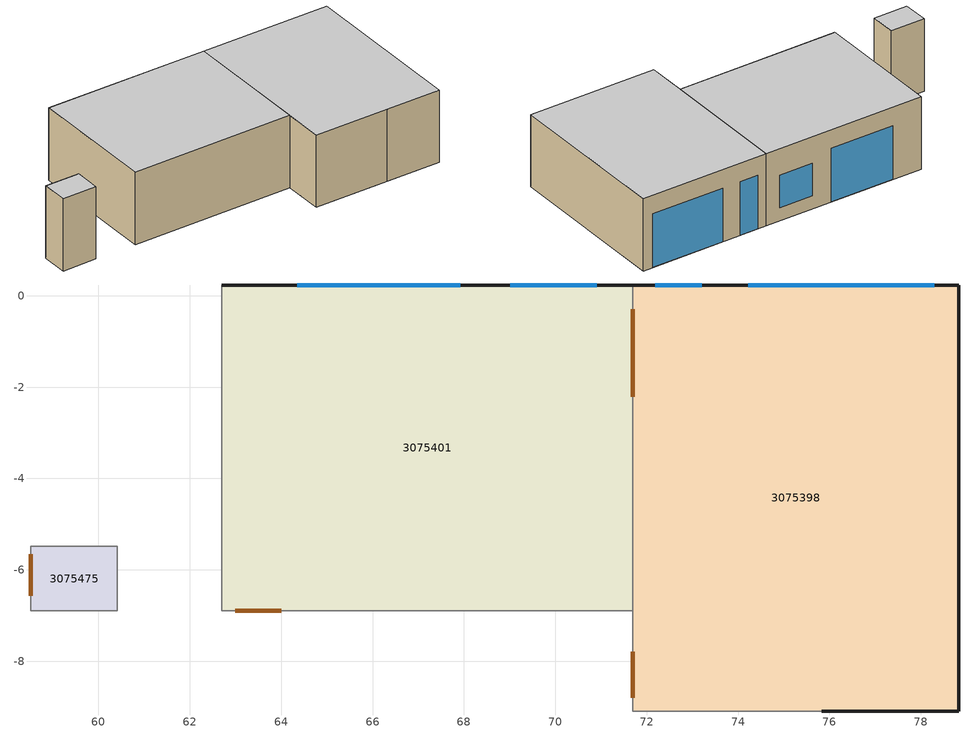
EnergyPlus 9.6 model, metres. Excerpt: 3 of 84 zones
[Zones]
3075401
 floor ground (7595720): 71.7,0.23 71.7,-6.9 62.7,-6.9 62.7,0.23 z46.64
 wall outside (7491882): 71.7,0.23 62.7,0.23 z46.64:50.68
 wall to 3075398 (7514533_Adjacent): 71.7,-6.9 71.7,0.23 z46.64:50.68
 wall to 3075364 (7515037): 62.7,-6.9 71.7,-6.9 z46.64:50.68
 wall to 3075375 (7515233): 62.7,0.23 62.7,-6.9 z46.64:50.68
 window (7537627): 67.92,0.23 64.35,0.23 z46.66:49.66
 window (7537741): 70.91,0.23 69.01,0.23 z47.4:49.2
 door inside (7559049): 71.7,-2.21 71.7,-0.3 z46.65:48.76
 door inside (7559370): 62.99,-6.9 64,-6.9 z46.65:48.76
 ceiling to 3075620 (7600772): 71.7,-6.9 71.7,0.23 62.7,0.23 62.7,-6.9 z50.68
3075398
 floor ground (7595720): 78.83,0.23 78.83,-9.09 71.7,-9.09 71.7,0.23 z46.64
 wall outside (7491699): 75.83,-9.09 78.83,-9.09 z46.64:50.68
 wall outside (7491806): 78.83,-9.09 78.83,0.23 z46.64:50.68
 wall outside (7491882): 78.83,0.23 71.7,0.23 z46.64:50.68
 wall to 3075364 (7514227): 71.7,-9.09 75.83,-9.09 z46.64:50.68
 wall to 3075364 (7514533): 71.7,-6.9 71.7,-9.09 z46.64:50.68
 window (7538308): 78.3,0.23 74.22,0.23 z46.66:49.66
 window (7538232): 73.2,0.23 72.18,0.23 z46.66:49.66
 door inside (7559431): 71.7,-7.79 71.7,-8.8 z46.65:48.76
 ceiling to 3075618 (7600772): 78.83,-9.09 78.83,0.23 71.7,0.23 71.7,-9.09 z50.68
3075475
 floor ground (7595720): 60.41,-5.49 60.41,-6.9 58.52,-6.9 58.52,-5.49 z46.64
 wall to 3075364 (7515393): 58.52,-6.9 60.41,-6.9 z46.64:50.68
 wall to 3075375 (7557749): 60.41,-6.9 60.41,-5.49 z46.64:50.68
 wall to 3075472 (7557750_Adjacent): 58.52,-5.49 58.52,-6.9 z46.64:50.68
 wall to 3075651 (7557751_Adjacent): 60.41,-5.49 58.52,-5.49 z46.64:50.68
 door inside (7558647): 58.52,-5.66 58.52,-6.57 z46.65:48.76
 ceiling to 3075660 (7600772): 60.41,-6.9 60.41,-5.49 58.52,-5.49 58.52,-6.9 z50.68
[Schedule:Compact]
3075362_NORM: Through: 08/31, For: AllDays, Until: 24:00, 0, Through: 09/01, For: AllDays, Until: 07:30, 0, Until: 08:00, 0.2, Until: 08:30, 0.4, Until: 09:00, 0.4, Until: 09:30, 0.4, Until: 10:00, 1, Until: 10:30, 1, Until: 11:00, 0.2, Until: 11:30, 0.2, Until: 12:00, 1, Until: 12:30, 1, Until: 13:00, 1, Until: 13:30, 0, Until: 14:00, 0, Until: 14:30, 0, Until: 15:00, 0, Until: 15:30, 0, Until: 16:00, 0, Until: 16:30, 0, Until: 17:00, 0, Until: 17:30, 0, Until: 24:00, 0, Through: 09/02, For: AllDays, Until: 07:30, 0, Until: 08:00, 0.5, Until: 08:30, 1, Until: 09:00, 1, Until: 09:30, 1, Until: 10:00, 1, Until: 10:30, 1, Until: 11:00, 0, Until: 11:30, 0.9, Until: 12:00, 0.9, Until: 12:30, 0.9, Until: 13:00, 0.9, Until: 13:30, 0, Until: 14:00, 0, Until: 14:30, 0, Until: 15:00, 0, Until: 15:30, 0, Until: 16:00, 0, Until: 16:30, 0, Until: 17:00, 0, Until: 17:30, 0, Until: 24:00, 0, Through: 09/03, For: AllDays, Until: 07:30, 0, Until: 08:00, 0, Until: 08:30, 0, Until: 09:00, 0, Until: 09:30, 0.4, Until: 10:00, 0.4, Until: 10:30, 0.4, Until: 11:00, 0, Until: 11:30, 0, Until: 12:00, 1, Until: 12:30, 1, Until: 13:00, 0, Until: 13:30, 0, Until: 14:00, 0, Until: 14:30, 0, Until: 15:00, 0, Until: 15:30, 0, Until: 16:00, 0, Until: 16:30, 0, Until: 17:00, 0, Until: 17:30, 0, Until: 24:00, 0, Through: 09/04, For: AllDays, Until: 07:30, 0, Until: 08:00, 0.5, Until: 08:30, 1, Until: 09:00, 1, Until: 09:30, 1, Until: 10:00, 1, Until: 10:30, 1, Until: 11:00, 0.5, Until: 11:30, 0.5, Until: 12:00, 0.5, Until: 12:30, 1, Until: 13:00, 1, Until: 13:30, 0, Until: 14:00, 0, Until: 14:30, 0, Until: 15:00, 0, Until: 15:30, 0, Until: 16:00, 0, Until: 16:30, 0, Until: 17:00, 0, Until: 17:30, 0, Until: 24:00, 0, Through: 09/05, For: AllDays, Until: 07:30, 0, Until: 08:00, 0, Until: 08:30, 0, Until: 09:00, 0, Until: 09:30, 0, Until: 10:00, 0, Until: 10:30, 0, Until: 11:00, 0, Until: 11:30, 0, Until: 12:00, 0, Until: 12:30, 0, Until: 13:00, 0, Until: 13:30, 0, Until: 14:00, 0, Until: 14:30, 0, Until: 15:00, 0, Until: 15:30, 0, Until: 16:00, 0, Until: 16:30, 0, Until: 17:00, 0, Until: 17:30, 0, Until: 24:00, 0, Through: 09/06, For: AllDays, Until: 07:30, 0, Until: 08:00, 0, Until: 08:30, 0, Until: 09:00, 0, Until: 09:30, 0, Until: 10:00, 0, Until: 10:30, 0, Until: 11:00, 0, Until: 11:30, 0, Until: 12:00, 0, Until: 12:30, 0, Until: 13:00, 0, Until: 13:30, 0, Until: 14:00, 0, Until: 14:30, 0, Until: 15:00, 0, Until: 15:30, 0, Until: 16:00, 0, Until: 16:30, 0, Until: 17:00, 0, Until: 17:30, 0, Until: 24:00, 0, Through: 09/07, For: AllDays, Until: 07:30, 0, Until: 08:00, 0.1, Until: 08:30, 0.2, Until: 09:00, 0.5, Until: 09:30, 0.5, Until: 10:00, 0.5, Until: 10:30, 0, Until: 11:00, 1, Until: 11:30, 1, Until: 12:00, 0.4, Until: 12:30, 0.4, Until: 13:00, 0.4, Until: 13:30, 0, Until: 14:00, 0, Until: 14:30, 0, Until: 15:00, 0, Until: 15:30, 0, Until: 16:00, 0, Until: 16:30, 0, Until: 17:00, 0.2, Until: 17:30, 0.1, Until: 24:00, 0, Through: 09/08, For: AllDays, Until: 07:30, 0, Until: 08:00, 0.2, Until: 08:30, 0.4, Until: 09:00, 1, Until: 09:30, 1, Until: 10:00, 1, Until: 10:30, 1, Until: 11:00, 1, Until: 11:30, 1, Until: 12:00, 1, Until: 12:30, 0, Until: 13:00, 0, Until: 13:30, 0, Until: 14:00, 0, Until: 14:30, 0, Until: 15:00, 0.1, Until: 15:30, 0.1, Until: 16:00, 0, Until: 16:30, 0, Until: 17:00, 0, Until: 17:30, 0, Until: 24:00, 0, Through: 09/09, For: AllDays, Until: 07:30, 0, Until: 08:00, 0.2, Until: 08:30, 0.4, Until: 09:00, 0.4, Until: 09:30, 1, Until: 10:00, 1, Until: 10:30, 1, Until: 11:00, 0, Until: 11:30, 0.8, Until: 12:00, 0.8, Until: 12:30, 0.3, Until: 13:00, 0.3, Until: 13:30, 0, Until: 14:00, 0, Until: 14:30, 0, Until: 15:00, 0, Until: 15:30, 0, Until: 16:00, 0, Until: 16:30, 0, Until: 17:00, 0, Until: 17:30, 0, Until: 24:00, 0, Through: 09/10, For: AllDays, Until: 07:30, 0, Until: 08:00, 0.3, Until: 08:30, 0.7, Until: 09:00, 0.7, Until: 09:30, 1, Until: 10:00, 1, Until: 10:30, 1, Until: 11:00, 0, Until: 11:30, 0.8, Until: 12:00, 0.8, Until: 12:30, 0.8, Until: 13:00, 0, Until: 13:30, 0, Until: 14:00, 0, Until: 14:30, 0, Until: 15:00, 0, Until: 15:30, 0, Until: 16:00, 0, Until: 16:30, 0, Until: 17:00, 0, Until: 17:30, 0, Until: 24:00, 0, Through: 09/11, For: AllDays, Until: 07:30, 0, Until: 08:00, 0.1, Until: 08:30, 0.2, Until: 09:00, 0.2, Until: 09:30, 0.2, Until: 10:00, 1, Until: 10:30, 1, Until: 11:00, 0, Until: 11:30, 0.8, Until: 12:00, 0.8, Until: 12:30, 0.8, Until: 13:00, 0, Until: 13:30, 0, Until: 14:00, 0, Until: 14:30, 0, Until: 15:00, 0, Until: 15:30, 0, Until: 16:00, 0, Until: 16:30, 0, Until: 17:00, 0, Until: 17:30, 0, Until: 24:00, 0, Through: 09/12, For: AllDays, Until: 07:30, 0, Until: 08:00, 0, Until: 08:30, 0, Until: 09:00, 0, Until: 09:30, 0, Until: 10:00, 0, Until: 10:30, 0, Until: 11:00, 0, Until: 11:30, 0, Until: 12:00, 0, Until: 12:30, 0, Until: 13:00, 0, Until: 13:30, 0, Until: 14:00, 0, Until: 14:30, 0, Until: 15:00, 0, Until: 15:30, 0, Until: 16:00, 0, Until: 16:30, 0, Until: 17:00, 0, Until: 17:30, 0, Until: 24:00, 0, Through: 09/13, For: AllDays, Until: 07:30, 0, Until: 08:00, 0, Until: 08:30, 0, Until: 09:00, 0, Until: 09:30, 0, Until: 10:00, 0, Until: 10:30, 0, Until: 11:00, 0, Until: 11:30, 0, Until: 12:00, 0, Until: 12:30, 0, Until: 13:00, 0, Until: 13:30, 0, Until: 14:00, 0, Until: 14:30, 0, Until: 15:00, 0, Until: 15:30, 0, Until: 16:00, 0, Until: 16:30, 0, Until: 17:00, 0, Until: 17:30, 0, Until: 24:00, 0, Through: 09/14, For: AllDays, Until: 07:30, 0, Until: 08:00, 0.1, Until: 08:30, 0.3, Until: 09:00, 1, Until: 09:30, 1, Until: 10:00, 1, Until: 10:30, 1, Until: 11:00, 0.3, Until: 11:30, 0.3, Until: 12:00, 0, Until: 12:30, 0.5, Until: 13:00, 0.5, Until: 13:30, 0, Until: 14:00, 0, Until: 14:30, 0, Until: 15:00, 0, Until: 15:30, 0, Until: 16:00, 0, Until: 16:30, 0, Until: 17:00, 0, Until: 17:30, 0, Until: 24:00, 0, Through: 09/15, For: AllDays, Until: 07:30, 0, Until: 08:00, 0.3, Until: 08:30, 0.6, Until: 09:00, 0.6, Until: 09:30, 0, Until: 10:00, 0, Until: 10:30, 1, Until: 11:00, 1, Until: 11:30, 1, Until: 12:00, 1, Until: 12:30, 1, Until: 13:00, 0, Until: 13:30, 0, Until: 14:00, 0, Until: 14:30, 0, Until: 15:00, 0, Until: 15:30, 0, Until: 16:00, 0, Until: 16:30, 0, Until: 17:00, 0, Until: 17:30, 0, Until: 24:00, 0, Through: 09/16, For: AllDays, Until: 07:30, 0, Until: 08:00, 0, Until: 08:30, 0, Until: 09:00, 0, Until: 09:30, 0, Until: 10:00, 1, Until: 10:30, 1, Until: 11:00, 0, Until: 11:30, 0.3, Until: 12:00, 0.3, Until: 12:30, 0.3, Until: 13:00, 0.3, Until: 13:30, 0, Until: 14:00, 0, Until: 14:30, 0, Until: 15:00, 0, Until: 15:30, 0, Until: 16:00, 0, Until: 16:30, 0, Until: 17:00, 0, Until: 17:30, 0, Until: 24:00, 0, Through: 09/17, For: AllDays, Until: 07:30, 0, Until: 08:00, 0.1, Until: 08:30, 0.2, Until: 09:00, 0.2, Until: 09:30, 1, Until: 10:00, 1, Until: 10:30, 1, Until: 11:00, 0.5, Until: 11:30, 0.5, Until: 12:00, 0.8, Until: 12:30, 0.8, Until: 13:00, 0.5, Until: 13:30, 0.5, Until: 14:00, 0.5, Until: 14:30, 0, Until: 15:00, 0, Until: 15:30, 0, Until: 16:00, 0, Until: 16:30, 0, Until: 17:00, 0, Until: 17:30, 0, Until: 24:00, 0, Through: 09/18, For: AllDays, Until: 07:30, 0, Until: 08:00, 0.3, Until: 08:30, 0.5, Until: 09:00, 0.5, Until: 09:30, 0.5, Until: 10:00, 0.5, Until: 10:30, 0.5, Until: 11:00, 0, Until: 11:30, 1, Until: 12:00, 1, Until: 12:30, 0, Until: 13:00, 0, Until: 13:30, 0, Until: 14:00, 0.2, Until: 14:30, 0.2, Until: 15:00, 0, Until: 15:30, 0, Until: 16:00, 0, Until: 16:30, 0, Until: 17:00, 0, Until: 17:30, 0, Until: 24:00, 0, Through: 09/19, For: AllDays, Until: 07:30, 0, Until: 08:00, 0, Until: 08:30, 0, Until: 09:00, 0, Until: 09:30, 0, Until: 10:00, 0, Until: 10:30, 0, Until: 11:00, 0, Until: 11:30, 0, Until: 12:00, 0, Until: 12:30, 0, Until: 13:00, 0, Until: 13:30, 0, Until: 14:00, 0, Until: 14:30, 0, Until: 15:00, 0, Until: 15:30, 0, Until: 16:00, 0, Until: 16:30, 0, Until: 17:00, 0, Until: 17:30, 0, Until: 24:00, 0, Through: 09/20, For: AllDays, Until: 07:30, 0, Until: 08:00, 0, Until: 08:30, 0, Until: 09:00, 0, Until: 09:30, 0, Until: 10:00, 0, Until: 10:30, 0, Until: 11:00, 0, Until: 11:30, 0, Until: 12:00, 0, Until: 12:30, 0, Until: 13:00, 0, Until: 13:30, 0, Until: 14:00, 0, Until: 14:30, 0, Until: 15:00, 0, Until: 15:30, 0, Until: 16:00, 0, Until: 16:30, 0, Until: 17:00, 0, Until: 17:30, 0, Until: 24:00, 0, Through: 09/21, For: AllDays, Until: 07:30, 0, Until: 08:00, 0.1, Until: 08:30, 0.2, Until: 09:00, 0.2, Until: 09:30, 0.2, Until: 10:00, 0.2, Until: 10:30, 0.2, Until: 11:00, 0, Until: 11:30, 0.3, Until: 12:00, 0.3, Until: 12:30, 0.3, Until: 13:00, 1, Until: 13:30, 1, Until: 14:00, 0, Until: 14:30, 0, Until: 15:00, 0, Until: 15:30, 0, Until: 16:00, 0, Until: 16:30, 0, Until: 17:00, 0, Until: 17:30, 0, Until: 24:00, 0, Through: 09/22, For: AllDays, Until: 07:30, 0, Until: 08:00, 0, Until: 08:30, 0, Until: 09:00, 0, Until: 09:30, 0, Until: 10:00, 0.2, Until: 10:30, 0.2, Until: 11:00, 0, Until: 11:30, 0, Until: 12:00, 0, Until: 12:30, 0, Until: 13:00, 0, Until: 13:30, 0, Until: 14:00, 0, Until: 14:30, 0, Until: 15:00, 0, Until: 15:30, 0, Until: 16:00, 0, Until: 16:30, 0, Until: 17:00, 0, Until: 17:30, 0, Until: 24:00, 0, Through: 09/23, For: AllDays, Until: 07:30, 0, Until: 08:00, 0, Until: 08:30, 0, Until: 09:00, 1, Until: 09:30, 1, Until: 10:00, 1, Until: 10:30, 0, Until: 11:00, 0, Until: 11:30, 0, Until: 12:00, 0, Until: 12:30, 0.1, Until: 13:00, 0.1, Until: 13:30, 0.2, Until: 14:00, 0.2, Until: 14:30, 0, Until: 15:00, 0, Until: 15:30, 0, Until: 16:00, 0, Until: 16:30, 0, Until: 17:00, 0.1, Until: 17:30, 0, Until: 24:00, 0, Through: 09/24, For: AllDays, Until: 07:30, 0, Until: 08:00, 0.2, Until: 08:30, 0.4, Until: 09:00, 0.4, Until: 09:30, 0.4, Until: 10:00, 0.4, Until: 10:30, 0.4, Until: 11:00, 0, Until: 11:30, 0, Until: 12:00, 1, Until: 12:30, 1, Until: 13:00, 0, Until: 13:30, 0, Until: 14:00, 0, Until: 14:30, 0, Until: 15:00, 0, Until: 15:30, 0, Until: 16:00, 0, Until: 16:30, 0, Until: 17:00, 0, Until: 17:30, 0, Until: 24:00, 0, Through: 09/25, For: AllDays, Until: 07:30, 0, Until: 08:00, 0.5, Until: 08:30, 1, Until: 09:00, 1, Until: 09:30, 1, Until: 10:00, 1, Until: 10:30, 1, Until: 11:00, 0, Until: 11:30, 0, Until: 12:00, 0, Until: 12:30, 0.4, Until: 13:00, 0.4, Until: 13:30, 0.4, Until: 14:00, 0, Until: 14:30, 0, Until: 15:00, 0, Until: 15:30, 0, Until: 16:00, 0, Until: 16:30, 0, Until: 17:00, 0.1, Until: 17:30, 0, Until: 24:00, 0, Through: 09/26, For: AllDays, Until: 07:30, 0, Until: 08:00, 0, Until: 08:30, 0, Until: 09:00, 0, Until: 09:30, 0, Until: 10:00, 0, Until: 10:30, 0, Until: 11:00, 0, Until: 11:30, 0, Until: 12:00, 0, Until: 12:30, 0, Until: 13:00, 0, Until: 13:30, 0, Until: 14:00, 0, Until: 14:30, 0, Until: 15:00, 0, Until: 15:30, 0, Until: 16:00, 0, Until: 16:30, 0, Until: 17:00, 0, Until: 17:30, 0, Until: 24:00, 0, Through: 09/27, For: AllDays, Until: 07:30, 0, Until: 08:00, 0, Until: 08:30, 0, Until: 09:00, 0, Until: 09:30, 0, Until: 10:00, 0, Until: 10:30, 0, Until: 11:00, 0, Until: 11:30, 0, Until: 12:00, 0, Until: 12:30, 0, Until: 13:00, 0, Until: 13:30, 0, Until: 14:00, 0, Until: 14:30, 0, Until: 15:00, 0, Until: 15:30, 0, Until: 16:00, 0, Until: 16:30, 0, Until: 17:00, 0, Until: 17:30, 0, Until: 24:00, 0, Through: 09/28, For: AllDays, Until: 07:30, 0, Until: 08:00, 0.2, Until: 08:30, 0.5, Until: 09:00, 0.5, Until: 09:30, 0.5, Until: 10:00, 0.5, Until: 10:30, 0.5, Until: 11:00, 0, Until: 11:30, 1, Until: 12:00, 1, Until: 12:30, 1, Until: 13:00, 1, Until: 13:30, 0, Until: 14:00, 0, Until: 14:30, 0, Until: 15:00, 0, Until: 15:30, 0, Until: 16:00, 0, Until: 16:30, 0, Until: 17:00, 0, Until: 17:30, 0, Until: 24:00, 0, Through: 09/29, For: AllDays, Until: 07:30, 0, Until: 08:00, 0, Until: 08:30, 0, Until: 09:00, 0.4, Until: 09:30, 0.4, Until: 10:00, 1, Until: 10:30, 1, Until: 11:00, 0, Until: 11:30, 0.3, Until: 12:00, 0.3, Until: 12:30, 0.3, Until: 13:00, 0.3, Until: 13:30, 0, Until: 14:00, 0, Until: 14:30, 0, Until: 15:00, 0, Until: 15:30, 0, Until: 16:00, 0, Until: 16:30, 0, Until: 17:00, 0.1, Until: 17:30, 0, Until: 24:00, 0, Through: 09/30, For: AllDays, Until: 07:30, 0, Until: 08:00, 0, Until: 08:30, 0, Until: 09:00, 0, Until: 09:30, 0, Until: 10:00, 1, Until: 10:30, 1, Until: 11:00, 0, Until: 11:30, 0, Until: 12:00, 0.1, Until: 12:30, 0.1, Until: 13:00, 0, Until: 13:30, 0, Until: 14:00, 0, Until: 14:30, 0, Until: 15:00, 0, Until: 15:30, 0, Until: 16:00, 0, Until: 16:30, 0, Until: 17:00, 0, Until: 17:30, 0, Until: 24:00, 0, Through: 12/31, For: AllDays, Until: 24:00, 0
3075362_L: Through: 08/31, For: AllDays, Until: 24:00, 0, Through: 09/01, For: AllDays, Until: 07:30, 0, Until: 08:00, 1, Until: 08:30, 1, Until: 09:00, 1, Until: 09:30, 1, Until: 10:00, 1, Until: 10:30, 1, Until: 11:00, 1, Until: 11:30, 1, Until: 12:00, 1, Until: 12:30, 1, Until: 13:00, 1, Until: 13:30, 0, Until: 14:00, 0, Until: 14:30, 0, Until: 15:00, 0, Until: 15:30, 0, Until: 16:00, 0, Until: 16:30, 0, Until: 17:00, 0, Until: 17:30, 0, Until: 24:00, 0, Through: 09/02, For: AllDays, Until: 07:30, 0, Until: 08:00, 1, Until: 08:30, 1, Until: 09:00, 1, Until: 09:30, 1, Until: 10:00, 1, Until: 10:30, 1, Until: 11:00, 0, Until: 11:30, 1, Until: 12:00, 1, Until: 12:30, 1, Until: 13:00, 1, Until: 13:30, 0, Until: 14:00, 0, Until: 14:30, 0, Until: 15:00, 0, Until: 15:30, 0, Until: 16:00, 0, Until: 16:30, 0, Until: 17:00, 0, Until: 17:30, 0, Until: 24:00, 0, Through: 09/03, For: AllDays, Until: 07:30, 0, Until: 08:00, 0, Until: 08:30, 0, Until: 09:00, 0, Until: 09:30, 1, Until: 10:00, 1, Until: 10:30, 1, Until: 11:00, 0, Until: 11:30, 0, Until: 12:00, 1, Until: 12:30, 1, Until: 13:00, 0, Until: 13:30, 0, Until: 14:00, 0, Until: 14:30, 0, Until: 15:00, 0, Until: 15:30, 0, Until: 16:00, 0, Until: 16:30, 0, Until: 17:00, 0, Until: 17:30, 0, Until: 24:00, 0, Through: 09/04, For: AllDays, Until: 07:30, 0, Until: 08:00, 1, Until: 08:30, 1, Until: 09:00, 1, Until: 09:30, 1, Until: 10:00, 1, Until: 10:30, 1, Until: 11:00, 1, Until: 11:30, 1, Until: 12:00, 1, Until: 12:30, 1, Until: 13:00, 1, Until: 13:30, 0, Until: 14:00, 0, Until: 14:30, 0, Until: 15:00, 0, Until: 15:30, 0, Until: 16:00, 0, Until: 16:30, 0, Until: 17:00, 0, Until: 17:30, 0, Until: 24:00, 0, Through: 09/05, For: AllDays, Until: 07:30, 0, Until: 08:00, 0, Until: 08:30, 0, Until: 09:00, 0, Until: 09:30, 0, Until: 10:00, 0, Until: 10:30, 0, Until: 11:00, 0, Until: 11:30, 0, Until: 12:00, 0, Until: 12:30, 0, Until: 13:00, 0, Until: 13:30, 0, Until: 14:00, 0, Until: 14:30, 0, Until: 15:00, 0, Until: 15:30, 0, Until: 16:00, 0, Until: 16:30, 0, Until: 17:00, 0, Until: 17:30, 0, Until: 24:00, 0, Through: 09/06, For: AllDays, Until: 07:30, 0, Until: 08:00, 0, Until: 08:30, 0, Until: 09:00, 0, Until: 09:30, 0, Until: 10:00, 0, Until: 10:30, 0, Until: 11:00, 0, Until: 11:30, 0, Until: 12:00, 0, Until: 12:30, 0, Until: 13:00, 0, Until: 13:30, 0, Until: 14:00, 0, Until: 14:30, 0, Until: 15:00, 0, Until: 15:30, 0, Until: 16:00, 0, Until: 16:30, 0, Until: 17:00, 0, Until: 17:30, 0, Until: 24:00, 0, Through: 09/07, For: AllDays, Until: 07:30, 0, Until: 08:00, 1, Until: 08:30, 1, Until: 09:00, 1, Until: 09:30, 1, Until: 10:00, 1, Until: 10:30, 0, Until: 11:00, 1, Until: 11:30, 1, Until: 12:00, 1, Until: 12:30, 1, Until: 13:00, 1, Until: 13:30, 0, Until: 14:00, 0, Until: 14:30, 0, Until: 15:00, 0, Until: 15:30, 0, Until: 16:00, 0, Until: 16:30, 0, Until: 17:00, 1, Until: 17:30, 1, Until: 24:00, 0, Through: 09/08, For: AllDays, Until: 07:30, 0, Until: 08:00, 1, Until: 08:30, 1, Until: 09:00, 1, Until: 09:30, 1, Until: 10:00, 1, Until: 10:30, 1, Until: 11:00, 1, Until: 11:30, 1, Until: 12:00, 1, Until: 12:30, 0, Until: 13:00, 0, Until: 13:30, 0, Until: 14:00, 0, Until: 14:30, 0, Until: 15:00, 1, Until: 15:30, 1, Until: 16:00, 0, Until: 16:30, 0, Until: 17:00, 0, Until: 17:30, 0, Until: 24:00, 0, Through: 09/09, For: AllDays, Until: 07:30, 0, Until: 08:00, 1, Until: 08:30, 1, Until: 09:00, 1, Until: 09:30, 1, Until: 10:00, 1, Until: 10:30, 1, Until: 11:00, 0, Until: 11:30, 1, Until: 12:00, 1, Until: 12:30, 1, Until: 13:00, 1, Until: 13:30, 0, Until: 14:00, 0, Until: 14:30, 0, Until: 15:00, 0, Until: 15:30, 0, Until: 16:00, 0, Until: 16:30, 0, Until: 17:00, 0, Until: 17:30, 0, Until: 24:00, 0, Through: 09/10, For: AllDays, Until: 07:30, 0, Until: 08:00, 1, Until: 08:30, 1, Until: 09:00, 1, Until: 09:30, 1, Until: 10:00, 1, Until: 10:30, 1, Until: 11:00, 0, Until: 11:30, 1, Until: 12:00, 1, Until: 12:30, 1, Until: 13:00, 0, Until: 13:30, 0, Until: 14:00, 0, Until: 14:30, 0, Until: 15:00, 0, Until: 15:30, 0, Until: 16:00, 0, Until: 16:30, 0, Until: 17:00, 0, Until: 17:30, 0, Until: 24:00, 0, Through: 09/11, For: AllDays, Until: 07:30, 0, Until: 08:00, 1, Until: 08:30, 1, Until: 09:00, 1, Until: 09:30, 1, Until: 10:00, 1, Until: 10:30, 1, Until: 11:00, 0, Until: 11:30, 1, Until: 12:00, 1, Until: 12:30, 1, Until: 13:00, 0, Until: 13:30, 0, Until: 14:00, 0, Until: 14:30, 0, Until: 15:00, 0, Until: 15:30, 0, Until: 16:00, 0, Until: 16:30, 0, Until: 17:00, 0, Until: 17:30, 0, Until: 24:00, 0, Through: 09/12, For: AllDays, Until: 07:30, 0, Until: 08:00, 0, Until: 08:30, 0, Until: 09:00, 0, Until: 09:30, 0, Until: 10:00, 0, Until: 10:30, 0, Until: 11:00, 0, Until: 11:30, 0, Until: 12:00, 0, Until: 12:30, 0, Until: 13:00, 0, Until: 13:30, 0, Until: 14:00, 0, Until: 14:30, 0, Until: 15:00, 0, Until: 15:30, 0, Until: 16:00, 0, Until: 16:30, 0, Until: 17:00, 0, Until: 17:30, 0, Until: 24:00, 0, Through: 09/13, For: AllDays, Until: 07:30, 0, Until: 08:00, 0, Until: 08:30, 0, Until: 09:00, 0, Until: 09:30, 0, Until: 10:00, 0, Until: 10:30, 0, Until: 11:00, 0, Until: 11:30, 0, Until: 12:00, 0, Until: 12:30, 0, Until: 13:00, 0, Until: 13:30, 0, Until: 14:00, 0, Until: 14:30, 0, Until: 15:00, 0, Until: 15:30, 0, Until: 16:00, 0, Until: 16:30, 0, Until: 17:00, 0, Until: 17:30, 0, Until: 24:00, 0, Through: 09/14, For: AllDays, Until: 07:30, 0, Until: 08:00, 1, Until: 08:30, 1, Until: 09:00, 1, Until: 09:30, 1, Until: 10:00, 1, Until: 10:30, 1, Until: 11:00, 1, Until: 11:30, 1, Until: 12:00, 0, Until: 12:30, 1, Until: 13:00, 1, Until: 13:30, 0, Until: 14:00, 0, Until: 14:30, 0, Until: 15:00, 0, Until: 15:30, 0, Until: 16:00, 0, Until: 16:30, 0, Until: 17:00, 0, Until: 17:30, 0, Until: 24:00, 0, Through: 09/15, For: AllDays, Until: 07:30, 0, Until: 08:00, 1, Until: 08:30, 1, Until: 09:00, 1, Until: 09:30, 0, Until: 10:00, 0, Until: 10:30, 1, Until: 11:00, 1, Until: 11:30, 1, Until: 12:00, 1, Until: 12:30, 1, Until: 13:00, 0, Until: 13:30, 0, Until: 14:00, 0, Until: 14:30, 0, Until: 15:00, 0, Until: 15:30, 0, Until: 16:00, 0, Until: 16:30, 0, Until: 17:00, 0, Until: 17:30, 0, Until: 24:00, 0, Through: 09/16, For: AllDays, Until: 07:30, 0, Until: 08:00, 0, Until: 08:30, 0, Until: 09:00, 0, Until: 09:30, 0, Until: 10:00, 1, Until: 10:30, 1, Until: 11:00, 0, Until: 11:30, 1, Until: 12:00, 1, Until: 12:30, 1, Until: 13:00, 1, Until: 13:30, 0, Until: 14:00, 0, Until: 14:30, 0, Until: 15:00, 0, Until: 15:30, 0, Until: 16:00, 0, Until: 16:30, 0, Until: 17:00, 0, Until: 17:30, 0, Until: 24:00, 0, Through: 09/17, For: AllDays, Until: 07:30, 0, Until: 08:00, 1, Until: 08:30, 1, Until: 09:00, 1, Until: 09:30, 1, Until: 10:00, 1, Until: 10:30, 1, Until: 11:00, 1, Until: 11:30, 1, Until: 12:00, 1, Until: 12:30, 1, Until: 13:00, 1, Until: 13:30, 1, Until: 14:00, 1, Until: 14:30, 0, Until: 15:00, 0, Until: 15:30, 0, Until: 16:00, 0, Until: 16:30, 0, Until: 17:00, 0, Until: 17:30, 0, Until: 24:00, 0, Through: 09/18, For: AllDays, Until: 07:30, 0, Until: 08:00, 1, Until: 08:30, 1, Until: 09:00, 1, Until: 09:30, 1, Until: 10:00, 1, Until: 10:30, 1, Until: 11:00, 0, Until: 11:30, 1, Until: 12:00, 1, Until: 12:30, 0, Until: 13:00, 0, Until: 13:30, 0, Until: 14:00, 1, Until: 14:30, 1, Until: 15:00, 0, Until: 15:30, 0, Until: 16:00, 0, Until: 16:30, 0, Until: 17:00, 0, Until: 17:30, 0, Until: 24:00, 0, Through: 09/19, For: AllDays, Until: 07:30, 0, Until: 08:00, 0, Until: 08:30, 0, Until: 09:00, 0, Until: 09:30, 0, Until: 10:00, 0, Until: 10:30, 0, Until: 11:00, 0, Until: 11:30, 0, Until: 12:00, 0, Until: 12:30, 0, Until: 13:00, 0, Until: 13:30, 0, Until: 14:00, 0, Until: 14:30, 0, Until: 15:00, 0, Until: 15:30, 0, Until: 16:00, 0, Until: 16:30, 0, Until: 17:00, 0, Until: 17:30, 0, Until: 24:00, 0, Through: 09/20, For: AllDays, Until: 07:30, 0, Until: 08:00, 0, Until: 08:30, 0, Until: 09:00, 0, Until: 09:30, 0, Until: 10:00, 0, Until: 10:30, 0, Until: 11:00, 0, Until: 11:30, 0, Until: 12:00, 0, Until: 12:30, 0, Until: 13:00, 0, Until: 13:30, 0, Until: 14:00, 0, Until: 14:30, 0, Until: 15:00, 0, Until: 15:30, 0, Until: 16:00, 0, Until: 16:30, 0, Until: 17:00, 0, Until: 17:30, 0, Until: 24:00, 0, Through: 09/21, For: AllDays, Until: 07:30, 0, Until: 08:00, 1, Until: 08:30, 1, Until: 09:00, 1, Until: 09:30, 1, Until: 10:00, 1, Until: 10:30, 1, Until: 11:00, 0, Until: 11:30, 1, Until: 12:00, 1, Until: 12:30, 1, Until: 13:00, 1, Until: 13:30, 1, Until: 14:00, 0, Until: 14:30, 0, Until: 15:00, 0, Until: 15:30, 0, Until: 16:00, 0, Until: 16:30, 0, Until: 17:00, 0, Until: 17:30, 0, Until: 24:00, 0, Through: 09/22, For: AllDays, Until: 07:30, 0, Until: 08:00, 0, Until: 08:30, 0, Until: 09:00, 0, Until: 09:30, 0, Until: 10:00, 1, Until: 10:30, 1, Until: 11:00, 0, Until: 11:30, 0, Until: 12:00, 0, Until: 12:30, 0, Until: 13:00, 0, Until: 13:30, 0, Until: 14:00, 0, Until: 14:30, 0, Until: 15:00, 0, Until: 15:30, 0, Until: 16:00, 0, Until: 16:30, 0, Until: 17:00, 0, Until: 17:30, 0, Until: 24:00, 0, Through: 09/23, For: AllDays, Until: 07:30, 0, Until: 08:00, 0, Until: 08:30, 0, Until: 09:00, 1, Until: 09:30, 1, Until: 10:00, 1, Until: 10:30, 0, Until: 11:00, 0, Until: 11:30, 0, Until: 12:00, 0, Until: 12:30, 1, Until: 13:00, 1, Until: 13:30, 1, Until: 14:00, 1, Until: 14:30, 0, Until: 15:00, 0, Until: 15:30, 0, Until: 16:00, 0, Until: 16:30, 0, Until: 17:00, 1, Until: 17:30, 0, Until: 24:00, 0, Through: 09/24, For: AllDays, Until: 07:30, 0, Until: 08:00, 1, Until: 08:30, 1, Until: 09:00, 1, Until: 09:30, 1, Until: 10:00, 1, Until: 10:30, 1, Until: 11:00, 0, Until: 11:30, 0, Until: 12:00, 1, Until: 12:30, 1, Until: 13:00, 0, Until: 13:30, 0, Until: 14:00, 0, Until: 14:30, 0, Until: 15:00, 0, Until: 15:30, 0, Until: 16:00, 0, Until: 16:30, 0, Until: 17:00, 0, Until: 17:30, 0, Until: 24:00, 0, Through: 09/25, For: AllDays, Until: 07:30, 0, Until: 08:00, 1, Until: 08:30, 1, Until: 09:00, 1, Until: 09:30, 1, Until: 10:00, 1, Until: 10:30, 1, Until: 11:00, 0, Until: 11:30, 0, Until: 12:00, 0, Until: 12:30, 1, Until: 13:00, 1, Until: 13:30, 1, Until: 14:00, 0, Until: 14:30, 0, Until: 15:00, 0, Until: 15:30, 0, Until: 16:00, 0, Until: 16:30, 0, Until: 17:00, 1, Until: 17:30, 0, Until: 24:00, 0, Through: 09/26, For: AllDays, Until: 07:30, 0, Until: 08:00, 0, Until: 08:30, 0, Until: 09:00, 0, Until: 09:30, 0, Until: 10:00, 0, Until: 10:30, 0, Until: 11:00, 0, Until: 11:30, 0, Until: 12:00, 0, Until: 12:30, 0, Until: 13:00, 0, Until: 13:30, 0, Until: 14:00, 0, Until: 14:30, 0, Until: 15:00, 0, Until: 15:30, 0, Until: 16:00, 0, Until: 16:30, 0, Until: 17:00, 0, Until: 17:30, 0, Until: 24:00, 0, Through: 09/27, For: AllDays, Until: 07:30, 0, Until: 08:00, 0, Until: 08:30, 0, Until: 09:00, 0, Until: 09:30, 0, Until: 10:00, 0, Until: 10:30, 0, Until: 11:00, 0, Until: 11:30, 0, Until: 12:00, 0, Until: 12:30, 0, Until: 13:00, 0, Until: 13:30, 0, Until: 14:00, 0, Until: 14:30, 0, Until: 15:00, 0, Until: 15:30, 0, Until: 16:00, 0, Until: 16:30, 0, Until: 17:00, 0, Until: 17:30, 0, Until: 24:00, 0, Through: 09/28, For: AllDays, Until: 07:30, 0, Until: 08:00, 1, Until: 08:30, 1, Until: 09:00, 1, Until: 09:30, 1, Until: 10:00, 1, Until: 10:30, 1, Until: 11:00, 0, Until: 11:30, 1, Until: 12:00, 1, Until: 12:30, 1, Until: 13:00, 1, Until: 13:30, 0, Until: 14:00, 0, Until: 14:30, 0, Until: 15:00, 0, Until: 15:30, 0, Until: 16:00, 0, Until: 16:30, 0, Until: 17:00, 0, Until: 17:30, 0, Until: 24:00, 0, Through: 09/29, For: AllDays, Until: 07:30, 0, Until: 08:00, 0, Until: 08:30, 0, Until: 09:00, 1, Until: 09:30, 1, Until: 10:00, 1, Until: 10:30, 1, Until: 11:00, 0, Until: 11:30, 1, Until: 12:00, 1, Until: 12:30, 1, Until: 13:00, 1, Until: 13:30, 0, Until: 14:00, 0, Until: 14:30, 0, Until: 15:00, 0, Until: 15:30, 0, Until: 16:00, 0, Until: 16:30, 0, Until: 17:00, 1, Until: 17:30, 0, Until: 24:00, 0, Through: 09/30, For: AllDays, Until: 07:30, 0, Until: 08:00, 0, Until: 08:30, 0, Until: 09:00, 0, Until: 09:30, 0, Until: 10:00, 1, Until: 10:30, 1, Until: 11:00, 0, Until: 11:30, 0, Until: 12:00, 1, Until: 12:30, 1, Until: 13:00, 0, Until: 13:30, 0, Until: 14:00, 0, Until: 14:30, 0, Until: 15:00, 0, Until: 15:30, 0, Until: 16:00, 0, Until: 16:30, 0, Until: 17:00, 0, Until: 17:30, 0, Until: 24:00, 0, Through: 12/31, For: AllDays, Until: 24:00, 0
3075378_NORM: Through: 08/31, For: AllDays, Until: 24:00, 0, Through: 09/01, For: AllDays, Until: 07:30, 0, Until: 08:00, 0.5, Until: 08:30, 1, Until: 09:00, 0, Until: 09:30, 0, Until: 10:00, 0, Until: 10:30, 0, Until: 11:00, 0, Until: 11:30, 0, Until: 12:00, 0, Until: 12:30, 0, Until: 13:00, 0.3, Until: 13:30, 0.3, Until: 14:00, 0.2, Until: 14:30, 0.2, Until: 15:00, 0, Until: 15:30, 0.2, Until: 16:00, 0.2, Until: 16:30, 0, Until: 17:00, 0.1, Until: 17:30, 0.1, Until: 24:00, 0, Through: 09/02, For: AllDays, Until: 07:30, 0, Until: 08:00, 0, Until: 08:30, 0, Until: 09:00, 0, Until: 09:30, 0, Until: 10:00, 0, Until: 10:30, 0, Until: 11:00, 0, Until: 11:30, 0, Until: 12:00, 0, Until: 12:30, 1, Until: 13:00, 1, Until: 13:30, 1, Until: 14:00, 0, Until: 14:30, 0, Until: 15:00, 0, Until: 15:30, 0, Until: 16:00, 0, Until: 16:30, 0, Until: 17:00, 0.1, Until: 17:30, 0, Until: 24:00, 0, Through: 09/03, For: AllDays, Until: 07:30, 0, Until: 08:00, 0, Until: 08:30, 0, Until: 09:00, 0, Until: 09:30, 0, Until: 10:00, 0, Until: 10:30, 0.3, Until: 11:00, 0.3, Until: 11:30, 0.1, Until: 12:00, 0.1, Until: 12:30, 0.1, Until: 13:00, 0.5, Until: 13:30, 0.5, Until: 14:00, 0.5, Until: 14:30, 0.5, Until: 15:00, 0.5, Until: 15:30, 0.5, Until: 16:00, 0, Until: 16:30, 0, Until: 17:00, 0, Until: 17:30, 0, Until: 24:00, 0, Through: 09/04, For: AllDays, Until: 07:30, 0, Until: 08:00, 0, Until: 08:30, 0, Until: 09:00, 0, Until: 09:30, 0, Until: 10:00, 0.1, Until: 10:30, 0.1, Until: 11:00, 0, Until: 11:30, 0.1, Until: 12:00, 0.1, Until: 12:30, 0, Until: 13:00, 1, Until: 13:30, 0, Until: 14:00, 0, Until: 14:30, 0, Until: 15:00, 0, Until: 15:30, 0, Until: 16:00, 0, Until: 16:30, 0, Until: 17:00, 0, Until: 17:30, 0, Until: 24:00, 0, Through: 09/05, For: AllDays, Until: 07:30, 0, Until: 08:00, 0, Until: 08:30, 0, Until: 09:00, 0, Until: 09:30, 0, Until: 10:00, 0, Until: 10:30, 0, Until: 11:00, 0, Until: 11:30, 0, Until: 12:00, 0, Until: 12:30, 0, Until: 13:00, 0, Until: 13:30, 0, Until: 14:00, 0, Until: 14:30, 0, Until: 15:00, 0, Until: 15:30, 0, Until: 16:00, 0, Until: 16:30, 0, Until: 17:00, 0, Until: 17:30, 0, Until: 24:00, 0, Through: 09/06, For: AllDays, Until: 07:30, 0, Until: 08:00, 0, Until: 08:30, 0, Until: 09:00, 0, Until: 09:30, 0, Until: 10:00, 0, Until: 10:30, 0, Until: 11:00, 0, Until: 11:30, 0, Until: 12:00, 0, Until: 12:30, 0, Until: 13:00, 0, Until: 13:30, 0, Until: 14:00, 0, Until: 14:30, 0, Until: 15:00, 0, Until: 15:30, 0, Until: 16:00, 0, Until: 16:30, 0, Until: 17:00, 0, Until: 17:30, 0, Until: 24:00, 0, Through: 09/07, For: AllDays, Until: 07:30, 0, Until: 08:00, 0.3, Until: 08:30, 0.7, Until: 09:00, 0.7, Until: 09:30, 0.7, Until: 10:00, 0.7, Until: 10:30, 0.7, Until: 11:00, 0.9, Until: 11:30, 0.9, Until: 12:00, 0.1, Until: 12:30, 0.1, Until: 13:00, 0.2, Until: 13:30, 0.2, Until: 14:00, 0.2, Until: 14:30, 0, Until: 15:00, 0.3, Until: 15:30, 0.3, Until: 16:00, 0.3, Until: 16:30, 0.1, Until: 17:00, 0.1, Until: 17:30, 0, Until: 24:00, 0, Through: 09/08, For: AllDays, Until: 07:30, 0, Until: 08:00, 0.5, Until: 08:30, 1, Until: 09:00, 0.1, Until: 09:30, 0.1, Until: 10:00, 0.1, Until: 10:30, 0.1, Until: 11:00, 0.1, Until: 11:30, 0.4, Until: 12:00, 0.4, Until: 12:30, 0.4, Until: 13:00, 0.1, Until: 13:30, 0.1, Until: 14:00, 0.1, Until: 14:30, 0.1, Until: 15:00, 0.1, Until: 15:30, 0.1, Until: 16:00, 0.2, Until: 16:30, 0.2, Until: 17:00, 0.3, Until: 17:30, 0.1, Until: 24:00, 0, Through: 09/09, For: AllDays, Until: 07:30, 0, Until: 08:00, 0.1, Until: 08:30, 0.1, Until: 09:00, 0.1, Until: 09:30, 0.1, Until: 10:00, 0.1, Until: 10:30, 0.1, Until: 11:00, 1, Until: 11:30, 1, Until: 12:00, 1, Until: 12:30, 1, Until: 13:00, 1, Until: 13:30, 1, Until: 14:00, 0, Until: 14:30, 0.1, Until: 15:00, 0.1, Until: 15:30, 0.1, Until: 16:00, 0, Until: 16:30, 0, Until: 17:00, 0, Until: 17:30, 0, Until: 24:00, 0, Through: 09/10, For: AllDays, Until: 07:30, 0, Until: 08:00, 0.1, Until: 08:30, 0.3, Until: 09:00, 0.3, Until: 09:30, 0.3, Until: 10:00, 0.3, Until: 10:30, 0.3, Until: 11:00, 0.3, Until: 11:30, 0.3, Until: 12:00, 0.3, Until: 12:30, 0.3, Until: 13:00, 0, Until: 13:30, 0.6, Until: 14:00, 0.6, Until: 14:30, 0.6, Until: 15:00, 0, Until: 15:30, 0.1, Until: 16:00, 0.1, Until: 16:30, 1, Until: 17:00, 1, Until: 17:30, 0.5, Until: 24:00, 0, Through: 09/11, For: AllDays, Until: 07:30, 0, Until: 08:00, 0.5, Until: 08:30, 1, Until: 09:00, 1, Until: 09:30, 1, Until: 10:00, 0, Until: 10:30, 0, Until: 11:00, 0, Until: 11:30, 0, Until: 12:00, 0, Until: 12:30, 0.4, Until: 13:00, 0.4, Until: 13:30, 0, Until: 14:00, 0.4, Until: 14:30, 0.4, Until: 15:00, 0.4, Until: 15:30, 0, Until: 16:00, 0, Until: 16:30, 0.3, Until: 17:00, 0.3, Until: 17:30, 0.1, Until: 24:00, 0, Through: 09/12, For: AllDays, Until: 07:30, 0, Until: 08:00, 0, Until: 08:30, 0, Until: 09:00, 0, Until: 09:30, 0, Until: 10:00, 0, Until: 10:30, 0, Until: 11:00, 0, Until: 11:30, 0, Until: 12:00, 0, Until: 12:30, 0, Until: 13:00, 0, Until: 13:30, 0, Until: 14:00, 0, Until: 14:30, 0, Until: 15:00, 0, Until: 15:30, 0, Until: 16:00, 0, Until: 16:30, 0, Until: 17:00, 0, Until: 17:30, 0, Until: 24:00, 0, Through: 09/13, For: AllDays, Until: 07:30, 0, Until: 08:00, 0, Until: 08:30, 0, Until: 09:00, 0, Until: 09:30, 0, Until: 10:00, 0, Until: 10:30, 0, Until: 11:00, 0, Until: 11:30, 0, Until: 12:00, 0, Until: 12:30, 0, Until: 13:00, 0, Until: 13:30, 0, Until: 14:00, 0, Until: 14:30, 0, Until: 15:00, 0, Until: 15:30, 0, Until: 16:00, 0, Until: 16:30, 0, Until: 17:00, 0, Until: 17:30, 0, Until: 24:00, 0, Through: 09/14, For: AllDays, Until: 07:30, 0, Until: 08:00, 0.3, Until: 08:30, 0.6, Until: 09:00, 0.7, Until: 09:30, 0.7, Until: 10:00, 0.2, Until: 10:30, 0.2, Until: 11:00, 0.2, Until: 11:30, 0.3, Until: 12:00, 0.3, Until: 12:30, 0.4, Until: 13:00, 0.4, Until: 13:30, 0.4, Until: 14:00, 0.4, Until: 14:30, 0.4, Until: 15:00, 0, Until: 15:30, 0.2, Until: 16:00, 0.2, Until: 16:30, 0, Until: 17:00, 1, Until: 17:30, 0.5, Until: 24:00, 0, Through: 09/15, For: AllDays, Until: 07:30, 0, Until: 08:00, 0.5, Until: 08:30, 1, Until: 09:00, 1, Until: 09:30, 0, Until: 10:00, 0, Until: 10:30, 0, Until: 11:00, 0, Until: 11:30, 0, Until: 12:00, 0.1, Until: 12:30, 0.1, Until: 13:00, 0, Until: 13:30, 0.1, Until: 14:00, 0.1, Until: 14:30, 0.1, Until: 15:00, 0, Until: 15:30, 0, Until: 16:00, 0, Until: 16:30, 0, Until: 17:00, 0, Until: 17:30, 0, Until: 24:00, 0, Through: 09/16, For: AllDays, Until: 07:30, 0, Until: 08:00, 0.2, Until: 08:30, 0.3, Until: 09:00, 0.3, Until: 09:30, 0, Until: 10:00, 0, Until: 10:30, 0.1, Until: 11:00, 0.1, Until: 11:30, 0.8, Until: 12:00, 0.8, Until: 12:30, 0.8, Until: 13:00, 0.8, Until: 13:30, 0, Until: 14:00, 0, Until: 14:30, 0, Until: 15:00, 0, Until: 15:30, 0, Until: 16:00, 0, Until: 16:30, 1, Until: 17:00, 1, Until: 17:30, 0.5, Until: 24:00, 0, Through: 09/17, For: AllDays, Until: 07:30, 0, Until: 08:00, 0.1, Until: 08:30, 0.2, Until: 09:00, 0.2, Until: 09:30, 0, Until: 10:00, 0.2, Until: 10:30, 0.2, Until: 11:00, 0.2, Until: 11:30, 0.4, Until: 12:00, 0.4, Until: 12:30, 0, Until: 13:00, 0, Until: 13:30, 0, Until: 14:00, 0.3, Until: 14:30, 0, Until: 15:00, 0, Until: 15:30, 0, Until: 16:00, 0, Until: 16:30, 0, Until: 17:00, 0.5, Until: 17:30, 0.3, Until: 24:00, 0, Through: 09/18, For: AllDays, Until: 07:30, 0, Until: 08:00, 0.5, Until: 08:30, 1, Until: 09:00, 1, Until: 09:30, 0, Until: 10:00, 0, Until: 10:30, 0, Until: 11:00, 0, Until: 11:30, 0, Until: 12:00, 0, Until: 12:30, 0, Until: 13:00, 0, Until: 13:30, 0.1, Until: 14:00, 0.1, Until: 14:30, 0.1, Until: 15:00, 0.1, Until: 15:30, 0.1, Until: 16:00, 0, Until: 16:30, 0, Until: 17:00, 0.3, Until: 17:30, 0.2, Until: 24:00, 0, Through: 09/19, For: AllDays, Until: 07:30, 0, Until: 08:00, 0, Until: 08:30, 0, Until: 09:00, 0, Until: 09:30, 0, Until: 10:00, 0, Until: 10:30, 0, Until: 11:00, 0, Until: 11:30, 0, Until: 12:00, 0, Until: 12:30, 0, Until: 13:00, 0, Until: 13:30, 0, Until: 14:00, 0, Until: 14:30, 0, Until: 15:00, 0, Until: 15:30, 0, Until: 16:00, 0, Until: 16:30, 0, Until: 17:00, 0, Until: 17:30, 0, Until: 24:00, 0, Through: 09/20, For: AllDays, Until: 07:30, 0, Until: 08:00, 0, Until: 08:30, 0, Until: 09:00, 0, Until: 09:30, 0, Until: 10:00, 0, Until: 10:30, 0, Until: 11:00, 0, Until: 11:30, 0, Until: 12:00, 0, Until: 12:30, 0, Until: 13:00, 0, Until: 13:30, 0, Until: 14:00, 0, Until: 14:30, 0, Until: 15:00, 0, Until: 15:30, 0, Until: 16:00, 0, Until: 16:30, 0, Until: 17:00, 0, Until: 17:30, 0, Until: 24:00, 0, Through: 09/21, For: AllDays, Until: 07:30, 0, Until: 08:00, 0.3, Until: 08:30, 0.7, Until: 09:00, 0.7, Until: 09:30, 0.7, Until: 10:00, 0.7, Until: 10:30, 1, Until: 11:00, 1, Until: 11:30, 0, Until: 12:00, 0, Until: 12:30, 0.9, Until: 13:00, 0.9, Until: 13:30, 0, Until: 14:00, 0.2, Until: 14:30, 0.2, Until: 15:00, 0, Until: 15:30, 0, Until: 16:00, 0.5, Until: 16:30, 0.5, Until: 17:00, 0, Until: 17:30, 0, Until: 24:00, 0, Through: 09/22, For: AllDays, Until: 07:30, 0, Until: 08:00, 0, Until: 08:30, 0, Until: 09:00, 0, Until: 09:30, 0, Until: 10:00, 0, Until: 10:30, 0, Until: 11:00, 0, Until: 11:30, 0, Until: 12:00, 0, Until: 12:30, 0, Until: 13:00, 0, Until: 13:30, 0, Until: 14:00, 0, Until: 14:30, 0, Until: 15:00, 0, Until: 15:30, 0, Until: 16:00, 0, Until: 16:30, 0, Until: 17:00, 0, Until: 17:30, 0, Until: 24:00, 0, Through: 09/23, For: AllDays, Until: 07:30, 0, Until: 08:00, 0, Until: 08:30, 0, Until: 09:00, 0, Until: 09:30, 0, Until: 10:00, 0, Until: 10:30, 0, Until: 11:00, 0, Until: 11:30, 0, Until: 12:00, 1, Until: 12:30, 1, Until: 13:00, 1, Until: 13:30, 1, Until: 14:00, 0, Until: 14:30, 0.1, Until: 15:00, 0.1, Until: 15:30, 0.1, Until: 16:00, 0, Until: 16:30, 0, Until: 17:00, 0, Until: 17:30, 0, Until: 24:00, 0, Through: 09/24, For: AllDays, Until: 07:30, 0, Until: 08:00, 0.2, Until: 08:30, 0.4, Until: 09:00, 0.4, Until: 09:30, 0.3, Until: 10:00, 0.3, Until: 10:30, 0.3, Until: 11:00, 1, Until: 11:30, 1, Until: 12:00, 0, Until: 12:30, 0, Until: 13:00, 0, Until: 13:30, 0.7, Until: 14:00, 0.7, Until: 14:30, 0, Until: 15:00, 0, Until: 15:30, 0, Until: 16:00, 0.5, Until: 16:30, 0.5, Until: 17:00, 0, Until: 17:30, 0, Until: 24:00, 0, Through: 09/25, For: AllDays, Until: 07:30, 0, Until: 08:00, 0.2, Until: 08:30, 0.4, Until: 09:00, 0.4, Until: 09:30, 0, Until: 10:00, 0.5, Until: 10:30, 0.5, Until: 11:00, 0.5, Until: 11:30, 0, Until: 12:00, 0.6, Until: 12:30, 0.6, Until: 13:00, 0.6, Until: 13:30, 0.6, Until: 14:00, 0.6, Until: 14:30, 0.2, Until: 15:00, 0.2, Until: 15:30, 0, Until: 16:00, 0, Until: 16:30, 0, Until: 17:00, 1, Until: 17:30, 0.5, Until: 24:00, 0, Through: 09/26, For: AllDays, Until: 07:30, 0, Until: 08:00, 0, Until: 08:30, 0, Until: 09:00, 0, Until: 09:30, 0, Until: 10:00, 0, Until: 10:30, 0, Until: 11:00, 0, Until: 11:30, 0, Until: 12:00, 0, Until: 12:30, 0, Until: 13:00, 0, Until: 13:30, 0, Until: 14:00, 0, Until: 14:30, 0, Until: 15:00, 0, Until: 15:30, 0, Until: 16:00, 0, Until: 16:30, 0, Until: 17:00, 0, Until: 17:30, 0, Until: 24:00, 0, Through: 09/27, For: AllDays, Until: 07:30, 0, Until: 08:00, 0, Until: 08:30, 0, Until: 09:00, 0, Until: 09:30, 0, Until: 10:00, 0, Until: 10:30, 0, Until: 11:00, 0, Until: 11:30, 0, Until: 12:00, 0, Until: 12:30, 0, Until: 13:00, 0, Until: 13:30, 0, Until: 14:00, 0, Until: 14:30, 0, Until: 15:00, 0, Until: 15:30, 0, Until: 16:00, 0, Until: 16:30, 0, Until: 17:00, 0, Until: 17:30, 0, Until: 24:00, 0, Through: 09/28, For: AllDays, Until: 07:30, 0, Until: 08:00, 0.3, Until: 08:30, 0.6, Until: 09:00, 0.6, Until: 09:30, 0.6, Until: 10:00, 0.2, Until: 10:30, 0.2, Until: 11:00, 0, Until: 11:30, 1, Until: 12:00, 1, Until: 12:30, 0.1, Until: 13:00, 0.1, Until: 13:30, 0.1, Until: 14:00, 0, Until: 14:30, 0.1, Until: 15:00, 0.1, Until: 15:30, 0.1, Until: 16:00, 0, Until: 16:30, 0, Until: 17:00, 0.4, Until: 17:30, 0.2, Until: 24:00, 0, Through: 09/29, For: AllDays, Until: 07:30, 0, Until: 08:00, 0.1, Until: 08:30, 0.2, Until: 09:00, 0.2, Until: 09:30, 0, Until: 10:00, 0, Until: 10:30, 0, Until: 11:00, 0, Until: 11:30, 0, Until: 12:00, 1, Until: 12:30, 1, Until: 13:00, 1, Until: 13:30, 1, Until: 14:00, 0, Until: 14:30, 0, Until: 15:00, 0, Until: 15:30, 0, Until: 16:00, 0, Until: 16:30, 0, Until: 17:00, 0.3, Until: 17:30, 0.2, Until: 24:00, 0, Through: 09/30, For: AllDays, Until: 07:30, 0, Until: 08:00, 0, Until: 08:30, 0.1, Until: 09:00, 0.1, Until: 09:30, 0, Until: 10:00, 0, Until: 10:30, 0.3, Until: 11:00, 0.3, Until: 11:30, 0.3, Until: 12:00, 1, Until: 12:30, 1, Until: 13:00, 1, Until: 13:30, 1, Until: 14:00, 0, Until: 14:30, 0, Until: 15:00, 0, Until: 15:30, 0, Until: 16:00, 0, Until: 16:30, 0, Until: 17:00, 0, Until: 17:30, 0, Until: 24:00, 0, Through: 12/31, For: AllDays, Until: 24:00, 0
